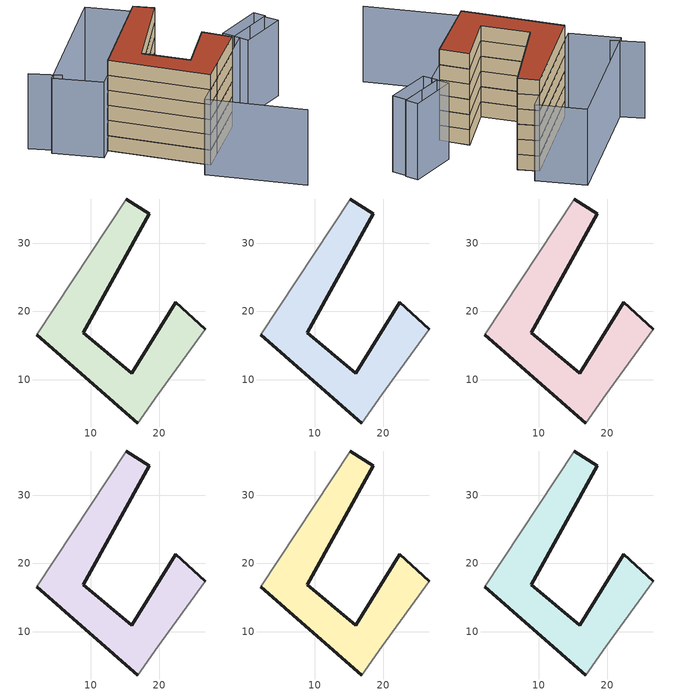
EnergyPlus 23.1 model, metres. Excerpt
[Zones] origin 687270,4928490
abf1a173dd2559dd_F0_whole
 floor ground (EU_floor_Construction): 19.83,7.77 26.77,17.39 22.47,21.33 16.02,10.94 8.87,16.91 18.6,34.29 15.2,36.46 2.09,16.57 16.87,3.67 z0
 wall outside (EU_wall_Construction): 15.2,36.46 18.6,34.29 8.87,16.91 16.02,10.94 22.47,21.33 26.77,17.39 / 16.87,3.67 2.09,16.57 z0:3
 wall adiabatic (EU_wall_Construction): 26.77,17.39 19.83,7.77 16.87,3.67 / 2.09,16.57 15.2,36.46 z0:3
abf1a173dd2559dd_F1_whole
 floor to abf1a173dd2559dd_F0_whole (EU_floor_Construction): 19.83,7.77 26.77,17.39 22.47,21.33 16.02,10.94 8.87,16.91 18.6,34.29 15.2,36.46 2.09,16.57 16.87,3.67 z3
 wall outside (EU_wall_Construction): 15.2,36.46 18.6,34.29 8.87,16.91 16.02,10.94 22.47,21.33 26.77,17.39 / 16.87,3.67 2.09,16.57 z3:6
 wall adiabatic (EU_wall_Construction): 26.77,17.39 19.83,7.77 16.87,3.67 / 2.09,16.57 15.2,36.46 z3:6
abf1a173dd2559dd_F2_whole
 floor to abf1a173dd2559dd_F1_whole (EU_floor_Construction): 19.83,7.77 26.77,17.39 22.47,21.33 16.02,10.94 8.87,16.91 18.6,34.29 15.2,36.46 2.09,16.57 16.87,3.67 z6
 wall outside (EU_wall_Construction): 15.2,36.46 18.6,34.29 8.87,16.91 16.02,10.94 22.47,21.33 26.77,17.39 / 16.87,3.67 2.09,16.57 z6:9
 wall adiabatic (EU_wall_Construction): 26.77,17.39 19.83,7.77 16.87,3.67 / 2.09,16.57 15.2,36.46 z6:9
abf1a173dd2559dd_F3_whole
 floor to abf1a173dd2559dd_F2_whole (EU_floor_Construction): 19.83,7.77 26.77,17.39 22.47,21.33 16.02,10.94 8.87,16.91 18.6,34.29 15.2,36.46 2.09,16.57 16.87,3.67 z9
 wall outside (EU_wall_Construction): 15.2,36.46 18.6,34.29 8.87,16.91 16.02,10.94 22.47,21.33 26.77,17.39 / 16.87,3.67 2.09,16.57 z9:12
 wall adiabatic (EU_wall_Construction): 26.77,17.39 19.83,7.77 16.87,3.67 / 2.09,16.57 15.2,36.46 z9:12
abf1a173dd2559dd_F4_whole
 floor to abf1a173dd2559dd_F3_whole (EU_floor_Construction): 19.83,7.77 26.77,17.39 22.47,21.33 16.02,10.94 8.87,16.91 18.6,34.29 15.2,36.46 2.09,16.57 16.87,3.67 z12
 wall outside (EU_wall_Construction): 15.2,36.46 18.6,34.29 8.87,16.91 16.02,10.94 22.47,21.33 26.77,17.39 / 16.87,3.67 2.09,16.57 z12:15
 wall adiabatic (EU_wall_Construction): 26.77,17.39 19.83,7.77 16.87,3.67 / 2.09,16.57 15.2,36.46 z12:15
abf1a173dd2559dd_F5_whole
 floor to abf1a173dd2559dd_F4_whole (EU_floor_Construction): 19.83,7.77 26.77,17.39 22.47,21.33 16.02,10.94 8.87,16.91 18.6,34.29 15.2,36.46 2.09,16.57 16.87,3.67 z15
 wall outside (EU_wall_Construction): 15.2,36.46 18.6,34.29 8.87,16.91 16.02,10.94 22.47,21.33 26.77,17.39 / 16.87,3.67 2.09,16.57 z15:18
 wall adiabatic (EU_wall_Construction): 26.77,17.39 19.83,7.77 16.87,3.67 / 2.09,16.57 15.2,36.46 z15:18
 roof outside (EU_roof_Construction): 18.6,34.29 8.87,16.91 16.02,10.94 22.47,21.33 26.77,17.39 19.83,7.77 16.87,3.67 2.09,16.57 15.2,36.46 z18
shading: 29.79,-10.96 14.3,0.3 / 14.3,0.3 30.31,22.31 / -5.53,19.61 -10.89,22.74 / 29.61,23.3 37.91,29.12 / 37.91,29.12 39.63,26.66 / 39.63,26.66 31.33,20.85 / 31.33,20.85 29.61,23.3 / 38.2,29.33 29.72,23.38 / 29.72,23.38 28.27,25.46 / 28.27,25.46 36.75,31.41 / 36.75,31.41 38.2,29.33 / 17.53,39.82 0.35,13.94 / 0.35,13.94 -7.76,19.32 / -7.76,19.32 9.42,45.21 / 9.42,45.21 17.53,39.82 z0:15
[Building]
EU S2 Campaign: North Axis=0; Terrain=City; Solar Distribution=FullExterior
[Site:Location]
Bologna: Latitude=44.5; Longitude=11.25; Time Zone=1; Elevation=37
[SizingPeriod:WeatherFileDays]
AnnualSizingPeriod: Begin Month=1; Begin Day of Month=1; End Month=12; End Day of Month=31; Day of Week for Start Day=Monday; Use Weather File Daylight Saving Period=No; Use Weather File Rain and Snow Indicators=No
[MATERIAL]
EU_InternalMass_Material: Roughness=MediumRough; Thickness=0.1; Conductivity=1; Density=1800; Specific Heat=900; Thermal Absorptance=0.9; Solar Absorptance=0.7; Visible Absorptance=0.7
[MATERIAL:NOMASS] Roughness=MediumRough; Thermal Absorptance=0.9; Solar Absorptance=0.7; Visible Absorptance=0.7
Name | Thermal Resistance
EU_wall_NoMass | 0.905828
EU_roof_NoMass | 0.37593
EU_floor_NoMass | 0.67114
[CONSTRUCTION]
EU_wall_Construction: EU_wall_NoMass
EU_roof_Construction: EU_roof_NoMass
EU_floor_Construction: EU_floor_NoMass
EU_InternalMass_Construction: EU_InternalMass_Material
[ZONE] Type=1; Multiplier=1; Ceiling Height=autocalculate; Volume=755.793; Floor Area=autocalculate; Part of Total Floor Area=Yes
abf1a173dd2559dd_F0_whole; abf1a173dd2559dd_F1_whole; abf1a173dd2559dd_F2_whole; abf1a173dd2559dd_F3_whole; abf1a173dd2559dd_F4_whole; abf1a173dd2559dd_F5_whole
[INTERNALMASS] Construction=EU_InternalMass_Construction; Surface Area=251.931
Name | Zone or ZoneList
abf1a173dd2559dd_F0_whole_EU_InternalMass | abf1a173dd2559dd_F0_whole
abf1a173dd2559dd_F1_whole_EU_InternalMass | abf1a173dd2559dd_F1_whole
abf1a173dd2559dd_F2_whole_EU_InternalMass | abf1a173dd2559dd_F2_whole
abf1a173dd2559dd_F3_whole_EU_InternalMass | abf1a173dd2559dd_F3_whole
abf1a173dd2559dd_F4_whole_EU_InternalMass | abf1a173dd2559dd_F4_whole
abf1a173dd2559dd_F5_whole_EU_InternalMass | abf1a173dd2559dd_F5_whole
[OTHEREQUIPMENT] Fuel Type=Electricity; Design Level Calculation Method=Watts/Area; Power per Zone Floor Area=1; Fraction Latent=0; Fraction Radiant=0; Fraction Lost=0; Carbon Dioxide Generation Rate=0; EndUse Subcategory=EU_Step8_InternalGains
Name | Zone or ZoneList or Space or SpaceList | Schedule
EU_Step8_InternalGain_abf1a173dd2559dd_F0_whole_f000 | abf1a173dd2559dd_F0_whole | EU_Step8_GainSchedule_abf1a173dd2559dd_F0_whole_f000
EU_Step8_InternalGain_abf1a173dd2559dd_F1_whole_f000 | abf1a173dd2559dd_F1_whole | EU_Step8_GainSchedule_abf1a173dd2559dd_F1_whole_f000
EU_Step8_InternalGain_abf1a173dd2559dd_F2_whole_f000 | abf1a173dd2559dd_F2_whole | EU_Step8_GainSchedule_abf1a173dd2559dd_F2_whole_f000
EU_Step8_InternalGain_abf1a173dd2559dd_F3_whole_f000 | abf1a173dd2559dd_F3_whole | EU_Step8_GainSchedule_abf1a173dd2559dd_F3_whole_f000
EU_Step8_InternalGain_abf1a173dd2559dd_F4_whole_f000 | abf1a173dd2559dd_F4_whole | EU_Step8_GainSchedule_abf1a173dd2559dd_F4_whole_f000
EU_Step8_InternalGain_abf1a173dd2559dd_F5_whole_f000 | abf1a173dd2559dd_F5_whole | EU_Step8_GainSchedule_abf1a173dd2559dd_F5_whole_f000
[ZONEVENTILATION:DESIGNFLOWRATE] Schedule=EU_AlwaysOn; Design Flow Rate Calculation Method=AirChanges/Hour; Air Changes per Hour=0.73129; Ventilation Type=Natural; Fan Pressure Rise=0; Fan Total Efficiency=1; Constant Term Coefficient=1; Temperature Term Coefficient=0; Velocity Term Coefficient=0; Velocity Squared Term Coefficient=0; Minimum Indoor Temperature=-100; Maximum Indoor Temperature=100; Delta Temperature=-100; Minimum Outdoor Temperature=-100; Maximum Outdoor Temperature=100; Maximum Wind Speed=40
Name | Zone or ZoneList or Space or SpaceList
EU_ConstantAir_abf1a173dd2559dd_F0_whole | abf1a173dd2559dd_F0_whole
EU_ConstantAir_abf1a173dd2559dd_F1_whole | abf1a173dd2559dd_F1_whole
EU_ConstantAir_abf1a173dd2559dd_F2_whole | abf1a173dd2559dd_F2_whole
EU_ConstantAir_abf1a173dd2559dd_F3_whole | abf1a173dd2559dd_F3_whole
EU_ConstantAir_abf1a173dd2559dd_F4_whole | abf1a173dd2559dd_F4_whole
EU_ConstantAir_abf1a173dd2559dd_F5_whole | abf1a173dd2559dd_F5_whole
[HVACTEMPLATE:THERMOSTAT] Constant Heating Setpoint=20; Constant Cooling Setpoint=50
EU_HeatOnly_abf1a173dd2559dd_F0_whole; EU_HeatOnly_abf1a173dd2559dd_F1_whole; EU_HeatOnly_abf1a173dd2559dd_F2_whole; EU_HeatOnly_abf1a173dd2559dd_F3_whole; EU_HeatOnly_abf1a173dd2559dd_F4_whole; EU_HeatOnly_abf1a173dd2559dd_F5_whole
[HVACTEMPLATE:ZONE:IDEALLOADSAIRSYSTEM] System Availability Schedule=EU_AlwaysOn; Maximum Heating Supply Air Temperature=50; Minimum Cooling Supply Air Temperature=13; Maximum Heating Supply Air Humidity Ratio=0.0156; Minimum Cooling Supply Air Humidity Ratio=0.0077; Heating Limit=NoLimit; Cooling Limit=NoLimit; Heating Availability Schedule=EU_AlwaysOn; Cooling Availability Schedule=EU_CoolingOff; Dehumidification Control Type=ConstantSensibleHeatRatio; Cooling Sensible Heat Ratio=0.7; Dehumidification Setpoint=60; Humidification Control Type=None; Humidification Setpoint=30; Outdoor Air Method=None; Outdoor Air Flow Rate per Person=0.00944; Outdoor Air Flow Rate per Zone Floor Area=0; Outdoor Air Flow Rate per Zone=0; Demand Controlled Ventilation Type=None; Outdoor Air Economizer Type=NoEconomizer; Heat Recovery Type=None; Sensible Heat Recovery Effectiveness=0.7; Latent Heat Recovery Effectiveness=0.65
Name | Template Thermostat
abf1a173dd2559dd_F0_whole | EU_HeatOnly_abf1a173dd2559dd_F0_whole
abf1a173dd2559dd_F1_whole | EU_HeatOnly_abf1a173dd2559dd_F1_whole
abf1a173dd2559dd_F2_whole | EU_HeatOnly_abf1a173dd2559dd_F2_whole
abf1a173dd2559dd_F3_whole | EU_HeatOnly_abf1a173dd2559dd_F3_whole
abf1a173dd2559dd_F4_whole | EU_HeatOnly_abf1a173dd2559dd_F4_whole
abf1a173dd2559dd_F5_whole | EU_HeatOnly_abf1a173dd2559dd_F5_whole
[SIZING:ZONE] Zone Cooling Design Supply Air Temperature Input Method=SupplyAirTemperature; Zone Cooling Design Supply Air Temperature=13; Zone Heating Design Supply Air Temperature Input Method=SupplyAirTemperature; Zone Heating Design Supply Air Temperature=50; Zone Cooling Design Supply Air Humidity Ratio=0.008; Zone Heating Design Supply Air Humidity Ratio=0.008; Cooling Design Air Flow Method=DesignDay; Cooling Design Air Flow Rate=0; Cooling Minimum Air Flow per Zone Floor Area=0.000762; Cooling Minimum Air Flow=0; Cooling Minimum Air Flow Fraction=0.2; Heating Design Air Flow Method=DesignDay; Heating Design Air Flow Rate=0; Heating Maximum Air Flow per Zone Floor Area=0.002032; Heating Maximum Air Flow=0.141576; Heating Maximum Air Flow Fraction=0.3; Account for Dedicated Outdoor Air System=No; Dedicated Outdoor Air System Control Strategy=NeutralSupplyAir; Dedicated Outdoor Air Low Setpoint Temperature for Design=autosize; Dedicated Outdoor Air High Setpoint Temperature for Design=autosize; Zone Load Sizing Method=Sensible Load Only No Latent Load; Zone Latent Cooling Design Supply Air Humidity Ratio Input Method=HumidityRatioDifference; Zone Cooling Design Supply Air Humidity Ratio Difference=0.005; Zone Latent Heating Design Supply Air Humidity Ratio Input Method=HumidityRatioDifference; Zone Humidification Design Supply Air Humidity Ratio Difference=0.005
abf1a173dd2559dd_F0_whole; abf1a173dd2559dd_F1_whole; abf1a173dd2559dd_F2_whole; abf1a173dd2559dd_F3_whole; abf1a173dd2559dd_F4_whole; abf1a173dd2559dd_F5_whole
[SCHEDULE:CONSTANT]
Name | Hourly Value
EU_AlwaysOn | 1
EU_CoolingOff | 0
[SCHEDULE:FILE] Column Number=1; Rows to Skip at Top=0; Number of Hours of Data=8760; Column Separator=Comma; Interpolate to Timestep=No; Minutes per Item=60; Adjust Schedule for Daylight Savings=Yes
Name | File
EU_Step8_GainSchedule_abf1a173dd2559dd_F0_whole_f000 | ../../schedules/abf1a173dd2559dd/abf1a173dd2559dd_F0_whole_f000_gain.csv
EU_Step8_GainSchedule_abf1a173dd2559dd_F1_whole_f000 | ../../schedules/abf1a173dd2559dd/abf1a173dd2559dd_F1_whole_f000_gain.csv
EU_Step8_GainSchedule_abf1a173dd2559dd_F2_whole_f000 | ../../schedules/abf1a173dd2559dd/abf1a173dd2559dd_F2_whole_f000_gain.csv
EU_Step8_GainSchedule_abf1a173dd2559dd_F3_whole_f000 | ../../schedules/abf1a173dd2559dd/abf1a173dd2559dd_F3_whole_f000_gain.csv
EU_Step8_GainSchedule_abf1a173dd2559dd_F4_whole_f000 | ../../schedules/abf1a173dd2559dd/abf1a173dd2559dd_F4_whole_f000_gain.csv
EU_Step8_GainSchedule_abf1a173dd2559dd_F5_whole_f000 | ../../schedules/abf1a173dd2559dd/abf1a173dd2559dd_F5_whole_f000_gain.csv
